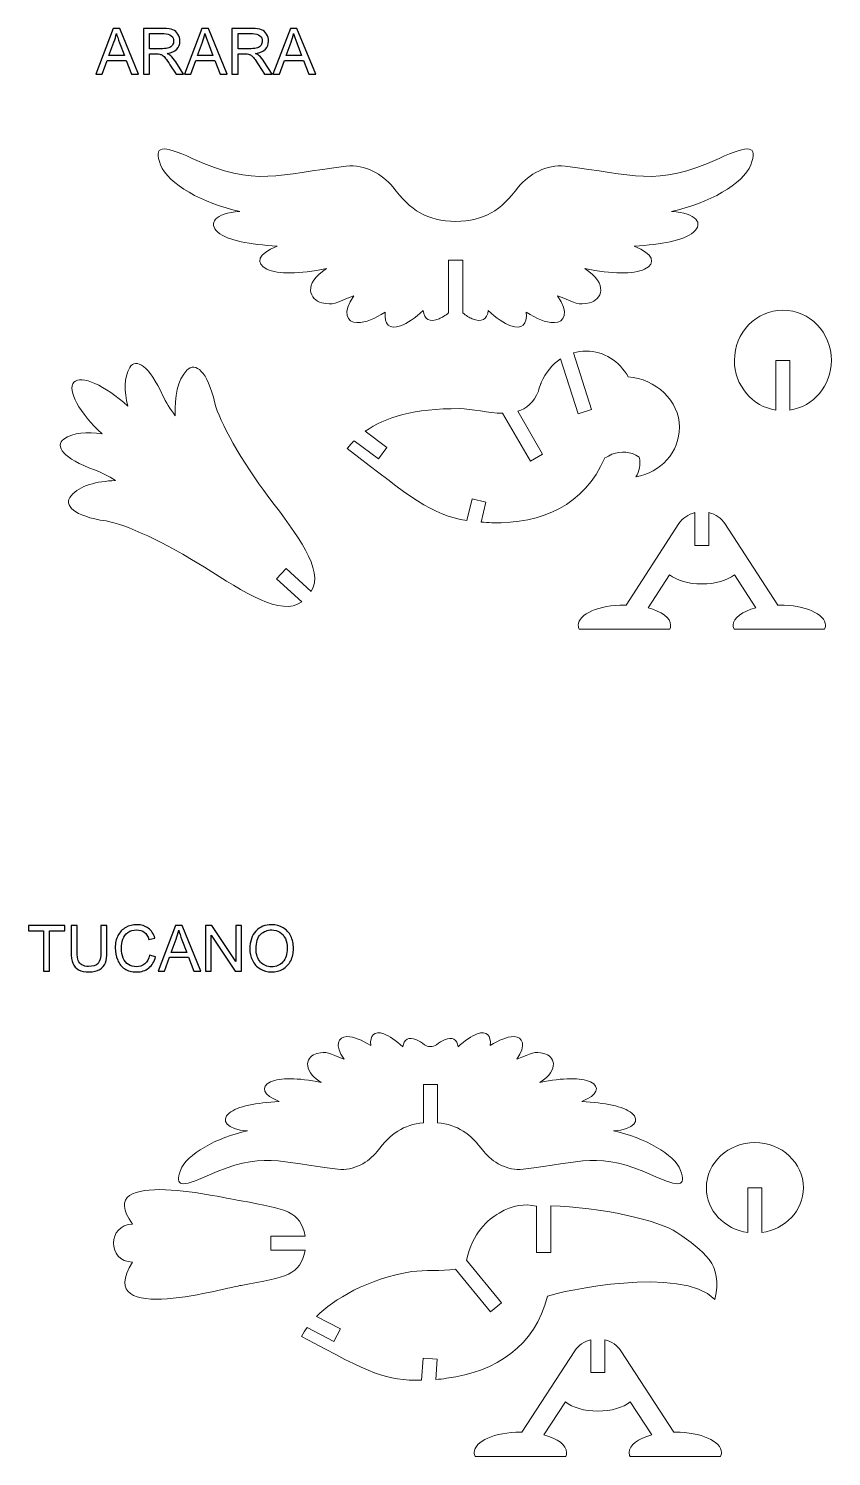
# Model space of a CAD drawing. Header units: centimetres. Extents: x -58 to 82, y -23 to 47.
# Drawn here: x 11.05 to 28.09, y -22.55 to 7.77 of the extents above; entities that cross this region are included whole.
import ezdxf

# ---------------------------------------------------------------- set-up
doc = ezdxf.new("R2010")
doc.units = ezdxf.units.CM
doc.header["$MEASUREMENT"] = 0
doc.layers.add('Camada 1', color=7, linetype='Continuous')

msp = doc.modelspace()

# ---------------------------------------------------------------- linework, layer by layer
at = {"layer": 'Camada 1', "color": 250}
for points, knots in [([(12.47505, 6.802), (12.47505, 6.802), (12.84732, 7.77102), (12.84732, 7.77102), (12.84732, 7.77102), (12.84732, 7.77102), (12.98539, 7.77102), (12.98539, 7.77102), (12.98539, 7.77102), (12.98539, 7.77102), (13.38203, 6.802), (13.38203, 6.802), (13.38203, 6.802), (13.38203, 6.802), (13.23583, 6.802), (13.23583, 6.802), (13.23583, 6.802), (13.23583, 6.802), (13.12279, 7.09553), (13.12279, 7.09553), (13.12279, 7.09553), (13.12279, 7.09553), (12.71759, 7.09553), (12.71759, 7.09553), (12.71759, 7.09553), (12.71759, 7.09553), (12.61132, 6.802), (12.61132, 6.802), (12.61132, 6.802), (12.61132, 6.802), (12.47505, 6.802), (12.47505, 6.802)], [0, 0, 0, 0, 0.125, 0.125, 0.125, 0.125, 0.25, 0.25, 0.25, 0.25, 0.375, 0.375, 0.375, 0.375, 0.5, 0.5, 0.5, 0.5, 0.625, 0.625, 0.625, 0.625, 0.75, 0.75, 0.75, 0.75, 0.875, 0.875, 0.875, 0.875, 1, 1, 1, 1]), ([(12.75459, 7.19999), (12.75459, 7.19999), (13.08331, 7.19999), (13.08331, 7.19999), (13.08331, 7.19999), (13.08331, 7.19999), (12.98201, 7.46825), (12.98201, 7.46825), (12.98201, 7.46825), (12.95133, 7.54969), (12.92831, 7.6167), (12.91342, 7.66927), (12.91342, 7.66927), (12.90101, 7.607), (12.88364, 7.54541), (12.86108, 7.48404), (12.86108, 7.48404), (12.86108, 7.48404), (12.75459, 7.19999), (12.75459, 7.19999)], [0, 0, 0, 0, 0.2, 0.2, 0.2, 0.2, 0.4, 0.4, 0.4, 0.4, 0.6, 0.6, 0.6, 0.6, 0.8, 0.8, 0.8, 0.8, 1, 1, 1, 1]), ([(13.48649, 6.802), (13.48649, 6.802), (13.48649, 7.77102), (13.48649, 7.77102), (13.48649, 7.77102), (13.48649, 7.77102), (13.91607, 7.77102), (13.91607, 7.77102), (13.91607, 7.77102), (14.00248, 7.77102), (14.06813, 7.76222), (14.11303, 7.74485), (14.11303, 7.74485), (14.15793, 7.72748), (14.1938, 7.6968), (14.22087, 7.6528), (14.22087, 7.6528), (14.24772, 7.60858), (14.26103, 7.55985), (14.26103, 7.5066), (14.26103, 7.5066), (14.26103, 7.43779), (14.23892, 7.38003), (14.19425, 7.33288), (14.19425, 7.33288), (14.1498, 7.28572), (14.08099, 7.25572), (13.98804, 7.24285), (13.98804, 7.24285), (14.02211, 7.22661), (14.04783, 7.21059), (14.06542, 7.19457), (14.06542, 7.19457), (14.10288, 7.16028), (14.1383, 7.11719), (14.17191, 7.06575), (14.17191, 7.06575), (14.17191, 7.06575), (14.34045, 6.802), (14.34045, 6.802), (14.34045, 6.802), (14.34045, 6.802), (14.17913, 6.802), (14.17913, 6.802), (14.17913, 6.802), (14.17913, 6.802), (14.05098, 7.0037), (14.05098, 7.0037), (14.05098, 7.0037), (14.01353, 7.06168), (13.98262, 7.10636), (13.95826, 7.13704), (13.95826, 7.13704), (13.93411, 7.16795), (13.91246, 7.18961), (13.89328, 7.20179), (13.89328, 7.20179), (13.8741, 7.2142), (13.8547, 7.22278), (13.83484, 7.22774), (13.83484, 7.22774), (13.82018, 7.23067), (13.79649, 7.23225), (13.76332, 7.23225), (13.76332, 7.23225), (13.76332, 7.23225), (13.61464, 7.23225), (13.61464, 7.23225), (13.61464, 7.23225), (13.61464, 7.23225), (13.61464, 6.802), (13.61464, 6.802), (13.61464, 6.802), (13.61464, 6.802), (13.48649, 6.802), (13.48649, 6.802)], [0, 0, 0, 0, 0.05263158, 0.05263158, 0.05263158, 0.05263158, 0.10526316, 0.10526316, 0.10526316, 0.10526316, 0.15789474, 0.15789474, 0.15789474, 0.15789474, 0.21052632, 0.21052632, 0.21052632, 0.21052632, 0.26315789, 0.26315789, 0.26315789, 0.26315789, 0.31578947, 0.31578947, 0.31578947, 0.31578947, 0.36842105, 0.36842105, 0.36842105, 0.36842105, 0.42105263, 0.42105263, 0.42105263, 0.42105263, 0.47368421, 0.47368421, 0.47368421, 0.47368421, 0.52631579, 0.52631579, 0.52631579, 0.52631579, 0.57894737, 0.57894737, 0.57894737, 0.57894737, 0.63157895, 0.63157895, 0.63157895, 0.63157895, 0.68421053, 0.68421053, 0.68421053, 0.68421053, 0.73684211, 0.73684211, 0.73684211, 0.73684211, 0.78947368, 0.78947368, 0.78947368, 0.78947368, 0.84210526, 0.84210526, 0.84210526, 0.84210526, 0.89473684, 0.89473684, 0.89473684, 0.89473684, 0.94736842, 0.94736842, 0.94736842, 0.94736842, 1, 1, 1, 1]), ([(13.61464, 7.34325), (13.61464, 7.34325), (13.89034, 7.34325), (13.89034, 7.34325), (13.89034, 7.34325), (13.94878, 7.34325), (13.99481, 7.34935), (14.02775, 7.36153), (14.02775, 7.36153), (14.06091, 7.37371), (14.08595, 7.39312), (14.1031, 7.41974), (14.1031, 7.41974), (14.12025, 7.44636), (14.12882, 7.47524), (14.12882, 7.5066), (14.12882, 7.5066), (14.12882, 7.5524), (14.11235, 7.59008), (14.07896, 7.61963), (14.07896, 7.61963), (14.04579, 7.64919), (13.99323, 7.66386), (13.92125, 7.66386), (13.92125, 7.66386), (13.92125, 7.66386), (13.61464, 7.66386), (13.61464, 7.66386), (13.61464, 7.66386), (13.61464, 7.66386), (13.61464, 7.34325), (13.61464, 7.34325)], [0, 0, 0, 0, 0.125, 0.125, 0.125, 0.125, 0.25, 0.25, 0.25, 0.25, 0.375, 0.375, 0.375, 0.375, 0.5, 0.5, 0.5, 0.5, 0.625, 0.625, 0.625, 0.625, 0.75, 0.75, 0.75, 0.75, 0.875, 0.875, 0.875, 0.875, 1, 1, 1, 1]), ([(14.35557, 6.802), (14.35557, 6.802), (14.72784, 7.77102), (14.72784, 7.77102), (14.72784, 7.77102), (14.72784, 7.77102), (14.86591, 7.77102), (14.86591, 7.77102), (14.86591, 7.77102), (14.86591, 7.77102), (15.26255, 6.802), (15.26255, 6.802), (15.26255, 6.802), (15.26255, 6.802), (15.11635, 6.802), (15.11635, 6.802), (15.11635, 6.802), (15.11635, 6.802), (15.00331, 7.09553), (15.00331, 7.09553), (15.00331, 7.09553), (15.00331, 7.09553), (14.59811, 7.09553), (14.59811, 7.09553), (14.59811, 7.09553), (14.59811, 7.09553), (14.49184, 6.802), (14.49184, 6.802), (14.49184, 6.802), (14.49184, 6.802), (14.35557, 6.802), (14.35557, 6.802)], [0, 0, 0, 0, 0.125, 0.125, 0.125, 0.125, 0.25, 0.25, 0.25, 0.25, 0.375, 0.375, 0.375, 0.375, 0.5, 0.5, 0.5, 0.5, 0.625, 0.625, 0.625, 0.625, 0.75, 0.75, 0.75, 0.75, 0.875, 0.875, 0.875, 0.875, 1, 1, 1, 1]), ([(14.63511, 7.19999), (14.63511, 7.19999), (14.96383, 7.19999), (14.96383, 7.19999), (14.96383, 7.19999), (14.96383, 7.19999), (14.86253, 7.46825), (14.86253, 7.46825), (14.86253, 7.46825), (14.83185, 7.54969), (14.80883, 7.6167), (14.79394, 7.66927), (14.79394, 7.66927), (14.78153, 7.607), (14.76416, 7.54541), (14.7416, 7.48404), (14.7416, 7.48404), (14.7416, 7.48404), (14.63511, 7.19999), (14.63511, 7.19999)], [0, 0, 0, 0, 0.2, 0.2, 0.2, 0.2, 0.4, 0.4, 0.4, 0.4, 0.6, 0.6, 0.6, 0.6, 0.8, 0.8, 0.8, 0.8, 1, 1, 1, 1]), ([(15.36701, 6.802), (15.36701, 6.802), (15.36701, 7.77102), (15.36701, 7.77102), (15.36701, 7.77102), (15.36701, 7.77102), (15.79659, 7.77102), (15.79659, 7.77102), (15.79659, 7.77102), (15.883, 7.77102), (15.94865, 7.76222), (15.99355, 7.74485), (15.99355, 7.74485), (16.03845, 7.72748), (16.07432, 7.6968), (16.10139, 7.6528), (16.10139, 7.6528), (16.12824, 7.60858), (16.14155, 7.55985), (16.14155, 7.5066), (16.14155, 7.5066), (16.14155, 7.43779), (16.11944, 7.38003), (16.07477, 7.33288), (16.07477, 7.33288), (16.03032, 7.28572), (15.96151, 7.25572), (15.86856, 7.24285), (15.86856, 7.24285), (15.90263, 7.22661), (15.92835, 7.21059), (15.94594, 7.19457), (15.94594, 7.19457), (15.9834, 7.16028), (16.01882, 7.11719), (16.05243, 7.06575), (16.05243, 7.06575), (16.05243, 7.06575), (16.22097, 6.802), (16.22097, 6.802), (16.22097, 6.802), (16.22097, 6.802), (16.05965, 6.802), (16.05965, 6.802), (16.05965, 6.802), (16.05965, 6.802), (15.9315, 7.0037), (15.9315, 7.0037), (15.9315, 7.0037), (15.89405, 7.06168), (15.86314, 7.10636), (15.83878, 7.13704), (15.83878, 7.13704), (15.81463, 7.16795), (15.79298, 7.18961), (15.7738, 7.20179), (15.7738, 7.20179), (15.75462, 7.2142), (15.73522, 7.22278), (15.71536, 7.22774), (15.71536, 7.22774), (15.7007, 7.23067), (15.67701, 7.23225), (15.64384, 7.23225), (15.64384, 7.23225), (15.64384, 7.23225), (15.49516, 7.23225), (15.49516, 7.23225), (15.49516, 7.23225), (15.49516, 7.23225), (15.49516, 6.802), (15.49516, 6.802), (15.49516, 6.802), (15.49516, 6.802), (15.36701, 6.802), (15.36701, 6.802)], [0, 0, 0, 0, 0.05263158, 0.05263158, 0.05263158, 0.05263158, 0.10526316, 0.10526316, 0.10526316, 0.10526316, 0.15789474, 0.15789474, 0.15789474, 0.15789474, 0.21052632, 0.21052632, 0.21052632, 0.21052632, 0.26315789, 0.26315789, 0.26315789, 0.26315789, 0.31578947, 0.31578947, 0.31578947, 0.31578947, 0.36842105, 0.36842105, 0.36842105, 0.36842105, 0.42105263, 0.42105263, 0.42105263, 0.42105263, 0.47368421, 0.47368421, 0.47368421, 0.47368421, 0.52631579, 0.52631579, 0.52631579, 0.52631579, 0.57894737, 0.57894737, 0.57894737, 0.57894737, 0.63157895, 0.63157895, 0.63157895, 0.63157895, 0.68421053, 0.68421053, 0.68421053, 0.68421053, 0.73684211, 0.73684211, 0.73684211, 0.73684211, 0.78947368, 0.78947368, 0.78947368, 0.78947368, 0.84210526, 0.84210526, 0.84210526, 0.84210526, 0.89473684, 0.89473684, 0.89473684, 0.89473684, 0.94736842, 0.94736842, 0.94736842, 0.94736842, 1, 1, 1, 1]), ([(15.49516, 7.34325), (15.49516, 7.34325), (15.77086, 7.34325), (15.77086, 7.34325), (15.77086, 7.34325), (15.8293, 7.34325), (15.87533, 7.34935), (15.90827, 7.36153), (15.90827, 7.36153), (15.94143, 7.37371), (15.96647, 7.39312), (15.98362, 7.41974), (15.98362, 7.41974), (16.00077, 7.44636), (16.00934, 7.47524), (16.00934, 7.5066), (16.00934, 7.5066), (16.00934, 7.5524), (15.99287, 7.59008), (15.95948, 7.61963), (15.95948, 7.61963), (15.92631, 7.64919), (15.87375, 7.66386), (15.80177, 7.66386), (15.80177, 7.66386), (15.80177, 7.66386), (15.49516, 7.66386), (15.49516, 7.66386), (15.49516, 7.66386), (15.49516, 7.66386), (15.49516, 7.34325), (15.49516, 7.34325)], [0, 0, 0, 0, 0.125, 0.125, 0.125, 0.125, 0.25, 0.25, 0.25, 0.25, 0.375, 0.375, 0.375, 0.375, 0.5, 0.5, 0.5, 0.5, 0.625, 0.625, 0.625, 0.625, 0.75, 0.75, 0.75, 0.75, 0.875, 0.875, 0.875, 0.875, 1, 1, 1, 1]), ([(16.23609, 6.802), (16.23609, 6.802), (16.60836, 7.77102), (16.60836, 7.77102), (16.60836, 7.77102), (16.60836, 7.77102), (16.74643, 7.77102), (16.74643, 7.77102), (16.74643, 7.77102), (16.74643, 7.77102), (17.14307, 6.802), (17.14307, 6.802), (17.14307, 6.802), (17.14307, 6.802), (16.99687, 6.802), (16.99687, 6.802), (16.99687, 6.802), (16.99687, 6.802), (16.88383, 7.09553), (16.88383, 7.09553), (16.88383, 7.09553), (16.88383, 7.09553), (16.47863, 7.09553), (16.47863, 7.09553), (16.47863, 7.09553), (16.47863, 7.09553), (16.37236, 6.802), (16.37236, 6.802), (16.37236, 6.802), (16.37236, 6.802), (16.23609, 6.802), (16.23609, 6.802)], [0, 0, 0, 0, 0.125, 0.125, 0.125, 0.125, 0.25, 0.25, 0.25, 0.25, 0.375, 0.375, 0.375, 0.375, 0.5, 0.5, 0.5, 0.5, 0.625, 0.625, 0.625, 0.625, 0.75, 0.75, 0.75, 0.75, 0.875, 0.875, 0.875, 0.875, 1, 1, 1, 1]), ([(16.51563, 7.19999), (16.51563, 7.19999), (16.84435, 7.19999), (16.84435, 7.19999), (16.84435, 7.19999), (16.84435, 7.19999), (16.74305, 7.46825), (16.74305, 7.46825), (16.74305, 7.46825), (16.71237, 7.54969), (16.68935, 7.6167), (16.67446, 7.66927), (16.67446, 7.66927), (16.66205, 7.607), (16.64468, 7.54541), (16.62212, 7.48404), (16.62212, 7.48404), (16.62212, 7.48404), (16.51563, 7.19999), (16.51563, 7.19999)], [0, 0, 0, 0, 0.2, 0.2, 0.2, 0.2, 0.4, 0.4, 0.4, 0.4, 0.6, 0.6, 0.6, 0.6, 0.8, 0.8, 0.8, 0.8, 1, 1, 1, 1]), ([(11.36842, -12.2436), (11.36842, -12.2436), (11.36842, -11.38896), (11.36842, -11.38896), (11.36842, -11.38896), (11.36842, -11.38896), (11.04917, -11.38896), (11.04917, -11.38896), (11.04917, -11.38896), (11.04917, -11.38896), (11.04917, -11.27458), (11.04917, -11.27458), (11.04917, -11.27458), (11.04917, -11.27458), (11.81717, -11.27458), (11.81717, -11.27458), (11.81717, -11.27458), (11.81717, -11.27458), (11.81717, -11.38896), (11.81717, -11.38896), (11.81717, -11.38896), (11.81717, -11.38896), (11.49657, -11.38896), (11.49657, -11.38896), (11.49657, -11.38896), (11.49657, -11.38896), (11.49657, -12.2436), (11.49657, -12.2436), (11.49657, -12.2436), (11.49657, -12.2436), (11.36842, -12.2436), (11.36842, -12.2436)], [0, 0, 0, 0, 0.125, 0.125, 0.125, 0.125, 0.25, 0.25, 0.25, 0.25, 0.375, 0.375, 0.375, 0.375, 0.5, 0.5, 0.5, 0.5, 0.625, 0.625, 0.625, 0.625, 0.75, 0.75, 0.75, 0.75, 0.875, 0.875, 0.875, 0.875, 1, 1, 1, 1]), ([(12.5845, -11.27458), (12.5845, -11.27458), (12.71287, -11.27458), (12.71287, -11.27458), (12.71287, -11.27458), (12.71287, -11.27458), (12.71287, -11.83456), (12.71287, -11.83456), (12.71287, -11.83456), (12.71287, -11.9318), (12.70182, -12.00918), (12.67971, -12.06649), (12.67971, -12.06649), (12.6576, -12.1238), (12.61789, -12.17027), (12.56036, -12.20615), (12.56036, -12.20615), (12.50283, -12.24225), (12.42747, -12.26007), (12.33406, -12.26007), (12.33406, -12.26007), (12.24337, -12.26007), (12.16891, -12.2445), (12.11138, -12.21314), (12.11138, -12.21314), (12.05362, -12.18201), (12.01233, -12.13666), (11.98774, -12.07732), (11.98774, -12.07732), (11.96292, -12.01798), (11.95074, -11.93721), (11.95074, -11.83456), (11.95074, -11.83456), (11.95074, -11.83456), (11.95074, -11.27458), (11.95074, -11.27458), (11.95074, -11.27458), (11.95074, -11.27458), (12.07889, -11.27458), (12.07889, -11.27458), (12.07889, -11.27458), (12.07889, -11.27458), (12.07889, -11.83388), (12.07889, -11.83388), (12.07889, -11.83388), (12.07889, -11.91804), (12.08679, -11.98008), (12.10236, -12.01979), (12.10236, -12.01979), (12.11792, -12.05972), (12.145, -12.09041), (12.1829, -12.11207), (12.1829, -12.11207), (12.22103, -12.13372), (12.26773, -12.14455), (12.32278, -12.14455), (12.32278, -12.14455), (12.41709, -12.14455), (12.48432, -12.12312), (12.52448, -12.08025), (12.52448, -12.08025), (12.56442, -12.03761), (12.5845, -11.95549), (12.5845, -11.83388), (12.5845, -11.83388), (12.5845, -11.83388), (12.5845, -11.27458), (12.5845, -11.27458)], [0, 0, 0, 0, 0.05882353, 0.05882353, 0.05882353, 0.05882353, 0.11764706, 0.11764706, 0.11764706, 0.11764706, 0.17647059, 0.17647059, 0.17647059, 0.17647059, 0.23529412, 0.23529412, 0.23529412, 0.23529412, 0.29411765, 0.29411765, 0.29411765, 0.29411765, 0.35294118, 0.35294118, 0.35294118, 0.35294118, 0.41176471, 0.41176471, 0.41176471, 0.41176471, 0.47058824, 0.47058824, 0.47058824, 0.47058824, 0.52941176, 0.52941176, 0.52941176, 0.52941176, 0.58823529, 0.58823529, 0.58823529, 0.58823529, 0.64705882, 0.64705882, 0.64705882, 0.64705882, 0.70588235, 0.70588235, 0.70588235, 0.70588235, 0.76470588, 0.76470588, 0.76470588, 0.76470588, 0.82352941, 0.82352941, 0.82352941, 0.82352941, 0.88235294, 0.88235294, 0.88235294, 0.88235294, 0.94117647, 0.94117647, 0.94117647, 0.94117647, 1, 1, 1, 1]), ([(13.6176, -11.90382), (13.6176, -11.90382), (13.74598, -11.93631), (13.74598, -11.93631), (13.74598, -11.93631), (13.71913, -12.04145), (13.67062, -12.12177), (13.6009, -12.17727), (13.6009, -12.17727), (13.53096, -12.23254), (13.44568, -12.26007), (13.3446, -12.26007), (13.3446, -12.26007), (13.24014, -12.26007), (13.15531, -12.23886), (13.08988, -12.19645), (13.08988, -12.19645), (13.02445, -12.1538), (12.97459, -12.09221), (12.94052, -12.01167), (12.94052, -12.01167), (12.90646, -11.9309), (12.88931, -11.84426), (12.88931, -11.75176), (12.88931, -11.75176), (12.88931, -11.65091), (12.90849, -11.56291), (12.94707, -11.48778), (12.94707, -11.48778), (12.98565, -11.41265), (13.04047, -11.35557), (13.11177, -11.31654), (13.11177, -11.31654), (13.18284, -11.27751), (13.26113, -11.25811), (13.34663, -11.25811), (13.34663, -11.25811), (13.44365, -11.25811), (13.5251, -11.2827), (13.5912, -11.33211), (13.5912, -11.33211), (13.65731, -11.38152), (13.70333, -11.45078), (13.72928, -11.54035), (13.72928, -11.54035), (13.72928, -11.54035), (13.60316, -11.57013), (13.60316, -11.57013), (13.60316, -11.57013), (13.5806, -11.49952), (13.54811, -11.4483), (13.50524, -11.41604), (13.50524, -11.41604), (13.4626, -11.38377), (13.4089, -11.36776), (13.34393, -11.36776), (13.34393, -11.36776), (13.26947, -11.36776), (13.20743, -11.38558), (13.15734, -11.42123), (13.15734, -11.42123), (13.10726, -11.4571), (13.07206, -11.50493), (13.05198, -11.56517), (13.05198, -11.56517), (13.03167, -11.62518), (13.02152, -11.68723), (13.02152, -11.75108), (13.02152, -11.75108), (13.02152, -11.83365), (13.03348, -11.9054), (13.05739, -11.96699), (13.05739, -11.96699), (13.08153, -12.02836), (13.11876, -12.07439), (13.16953, -12.10485), (13.16953, -12.10485), (13.22029, -12.1353), (13.27511, -12.15042), (13.33423, -12.15042), (13.33423, -12.15042), (13.40597, -12.15042), (13.46666, -12.12966), (13.51652, -12.08838), (13.51652, -12.08838), (13.56638, -12.04686), (13.6, -11.98527), (13.6176, -11.90382)], [0, 0, 0, 0, 0.04545455, 0.04545455, 0.04545455, 0.04545455, 0.09090909, 0.09090909, 0.09090909, 0.09090909, 0.13636364, 0.13636364, 0.13636364, 0.13636364, 0.18181818, 0.18181818, 0.18181818, 0.18181818, 0.22727273, 0.22727273, 0.22727273, 0.22727273, 0.27272727, 0.27272727, 0.27272727, 0.27272727, 0.31818182, 0.31818182, 0.31818182, 0.31818182, 0.36363636, 0.36363636, 0.36363636, 0.36363636, 0.40909091, 0.40909091, 0.40909091, 0.40909091, 0.45454545, 0.45454545, 0.45454545, 0.45454545, 0.5, 0.5, 0.5, 0.5, 0.54545455, 0.54545455, 0.54545455, 0.54545455, 0.59090909, 0.59090909, 0.59090909, 0.59090909, 0.63636364, 0.63636364, 0.63636364, 0.63636364, 0.68181818, 0.68181818, 0.68181818, 0.68181818, 0.72727273, 0.72727273, 0.72727273, 0.72727273, 0.77272727, 0.77272727, 0.77272727, 0.77272727, 0.81818182, 0.81818182, 0.81818182, 0.81818182, 0.86363636, 0.86363636, 0.86363636, 0.86363636, 0.90909091, 0.90909091, 0.90909091, 0.90909091, 0.95454545, 0.95454545, 0.95454545, 0.95454545, 1, 1, 1, 1]), ([(13.79742, -12.2436), (13.79742, -12.2436), (14.16969, -11.27458), (14.16969, -11.27458), (14.16969, -11.27458), (14.16969, -11.27458), (14.30776, -11.27458), (14.30776, -11.27458), (14.30776, -11.27458), (14.30776, -11.27458), (14.7044, -12.2436), (14.7044, -12.2436), (14.7044, -12.2436), (14.7044, -12.2436), (14.5582, -12.2436), (14.5582, -12.2436), (14.5582, -12.2436), (14.5582, -12.2436), (14.44516, -11.95007), (14.44516, -11.95007), (14.44516, -11.95007), (14.44516, -11.95007), (14.03996, -11.95007), (14.03996, -11.95007), (14.03996, -11.95007), (14.03996, -11.95007), (13.93369, -12.2436), (13.93369, -12.2436), (13.93369, -12.2436), (13.93369, -12.2436), (13.79742, -12.2436), (13.79742, -12.2436)], [0, 0, 0, 0, 0.125, 0.125, 0.125, 0.125, 0.25, 0.25, 0.25, 0.25, 0.375, 0.375, 0.375, 0.375, 0.5, 0.5, 0.5, 0.5, 0.625, 0.625, 0.625, 0.625, 0.75, 0.75, 0.75, 0.75, 0.875, 0.875, 0.875, 0.875, 1, 1, 1, 1]), ([(14.07696, -11.84561), (14.07696, -11.84561), (14.40568, -11.84561), (14.40568, -11.84561), (14.40568, -11.84561), (14.40568, -11.84561), (14.30438, -11.57735), (14.30438, -11.57735), (14.30438, -11.57735), (14.2737, -11.49591), (14.25068, -11.4289), (14.23579, -11.37633), (14.23579, -11.37633), (14.22338, -11.4386), (14.20601, -11.50019), (14.18345, -11.56156), (14.18345, -11.56156), (14.18345, -11.56156), (14.07696, -11.84561), (14.07696, -11.84561)], [0, 0, 0, 0, 0.2, 0.2, 0.2, 0.2, 0.4, 0.4, 0.4, 0.4, 0.6, 0.6, 0.6, 0.6, 0.8, 0.8, 0.8, 0.8, 1, 1, 1, 1]), ([(14.80548, -12.2436), (14.80548, -12.2436), (14.80548, -11.27458), (14.80548, -11.27458), (14.80548, -11.27458), (14.80548, -11.27458), (14.93701, -11.27458), (14.93701, -11.27458), (14.93701, -11.27458), (14.93701, -11.27458), (15.446, -12.03536), (15.446, -12.03536), (15.446, -12.03536), (15.446, -12.03536), (15.446, -11.27458), (15.446, -11.27458), (15.446, -11.27458), (15.446, -11.27458), (15.56896, -11.27458), (15.56896, -11.27458), (15.56896, -11.27458), (15.56896, -11.27458), (15.56896, -12.2436), (15.56896, -12.2436), (15.56896, -12.2436), (15.56896, -12.2436), (15.43743, -12.2436), (15.43743, -12.2436), (15.43743, -12.2436), (15.43743, -12.2436), (14.92844, -11.48214), (14.92844, -11.48214), (14.92844, -11.48214), (14.92844, -11.48214), (14.92844, -12.2436), (14.92844, -12.2436), (14.92844, -12.2436), (14.92844, -12.2436), (14.80548, -12.2436), (14.80548, -12.2436)], [0, 0, 0, 0, 0.1, 0.1, 0.1, 0.1, 0.2, 0.2, 0.2, 0.2, 0.3, 0.3, 0.3, 0.3, 0.4, 0.4, 0.4, 0.4, 0.5, 0.5, 0.5, 0.5, 0.6, 0.6, 0.6, 0.6, 0.7, 0.7, 0.7, 0.7, 0.8, 0.8, 0.8, 0.8, 0.9, 0.9, 0.9, 0.9, 1, 1, 1, 1]), ([(15.7454, -11.77161), (15.7454, -11.61075), (15.78849, -11.48485), (15.8749, -11.39393), (15.8749, -11.39393), (15.96131, -11.303), (16.07277, -11.25743), (16.20949, -11.25743), (16.20949, -11.25743), (16.29884, -11.25743), (16.37961, -11.27886), (16.45135, -11.3215), (16.45135, -11.3215), (16.5231, -11.36437), (16.57792, -11.42393), (16.6156, -11.50042), (16.6156, -11.50042), (16.65328, -11.57668), (16.67201, -11.66354), (16.67201, -11.76033), (16.67201, -11.76033), (16.67201, -11.8587), (16.65238, -11.94669), (16.61267, -12.02407), (16.61267, -12.02407), (16.57296, -12.10169), (16.51678, -12.16035), (16.44413, -12.20028), (16.44413, -12.20028), (16.37126, -12.24022), (16.29297, -12.26007), (16.20882, -12.26007), (16.20882, -12.26007), (16.11744, -12.26007), (16.03599, -12.23819), (15.96425, -12.19396), (15.96425, -12.19396), (15.89228, -12.14997), (15.8379, -12.08973), (15.8009, -12.01347), (15.8009, -12.01347), (15.7639, -11.93744), (15.7454, -11.85667), (15.7454, -11.77161)], [0, 0, 0, 0, 0.09090909, 0.09090909, 0.09090909, 0.09090909, 0.18181818, 0.18181818, 0.18181818, 0.18181818, 0.27272727, 0.27272727, 0.27272727, 0.27272727, 0.36363636, 0.36363636, 0.36363636, 0.36363636, 0.45454545, 0.45454545, 0.45454545, 0.45454545, 0.54545455, 0.54545455, 0.54545455, 0.54545455, 0.63636364, 0.63636364, 0.63636364, 0.63636364, 0.72727273, 0.72727273, 0.72727273, 0.72727273, 0.81818182, 0.81818182, 0.81818182, 0.81818182, 0.90909091, 0.90909091, 0.90909091, 0.90909091, 1, 1, 1, 1]), ([(15.87761, -11.77364), (15.87761, -11.89051), (15.90897, -11.98234), (15.97169, -12.04957), (15.97169, -12.04957), (16.03464, -12.1168), (16.11338, -12.15042), (16.20814, -12.15042), (16.20814, -12.15042), (16.3047, -12.15042), (16.38412, -12.11658), (16.44639, -12.04867), (16.44639, -12.04867), (16.50866, -11.98076), (16.54002, -11.88442), (16.54002, -11.75965), (16.54002, -11.75965), (16.54002, -11.68091), (16.52648, -11.6121), (16.49986, -11.55321), (16.49986, -11.55321), (16.47324, -11.49433), (16.43421, -11.44875), (16.38299, -11.41626), (16.38299, -11.41626), (16.33155, -11.384), (16.27402, -11.36776), (16.21017, -11.36776), (16.21017, -11.36776), (16.11925, -11.36776), (16.04118, -11.39889), (15.97575, -11.46139), (15.97575, -11.46139), (15.91032, -11.52366), (15.87761, -11.62789), (15.87761, -11.77364)], [0, 0, 0, 0, 0.11111111, 0.11111111, 0.11111111, 0.11111111, 0.22222222, 0.22222222, 0.22222222, 0.22222222, 0.33333333, 0.33333333, 0.33333333, 0.33333333, 0.44444444, 0.44444444, 0.44444444, 0.44444444, 0.55555556, 0.55555556, 0.55555556, 0.55555556, 0.66666667, 0.66666667, 0.66666667, 0.66666667, 0.77777778, 0.77777778, 0.77777778, 0.77777778, 0.88888889, 0.88888889, 0.88888889, 0.88888889, 1, 1, 1, 1])]:
    msp.add_open_spline(points, degree=3, knots=knots, dxfattribs=at)
at = {"layer": 'Camada 1', "color": 250, "lineweight": 20}
for points, knots in [([(17.79055, 4.84846), (18.19451, 4.89526), (18.55773, 4.67531), (18.78029, 4.40898), (18.78029, 4.40898), (19.1615, 3.89821), (19.50556, 3.69281), (20.11487, 3.67363), (20.11487, 3.67363), (20.72419, 3.69281), (21.06829, 3.89821), (21.4495, 4.40898), (21.4495, 4.40898), (21.67206, 4.67531), (22.03528, 4.89526), (22.43924, 4.84846), (22.43924, 4.84846), (23.89367, 4.67995), (24.33662, 4.38938), (25.70694, 5.01438), (25.70694, 5.01438), (26.3625, 5.31338), (26.52948, 5.28484), (26.3782, 4.87913), (26.3782, 4.87913), (26.22692, 4.47342), (25.47521, 4.05389), (24.69748, 3.88812), (24.69748, 3.88812), (25.23547, 3.85717), (25.37736, 3.62742), (25.16091, 3.44612), (25.16091, 3.44612), (24.94446, 3.26482), (24.48558, 3.19164), (23.90588, 3.15025), (23.90588, 3.15025), (24.31274, 2.99408), (24.37483, 2.78082), (24.12592, 2.66358), (24.12592, 2.66358), (23.87702, 2.54634), (23.44696, 2.55742), (22.85503, 2.67588), (22.85503, 2.67588), (23.37205, 2.34328), (23.20697, 2.01196), (22.95869, 1.94754), (22.95869, 1.94754), (22.71041, 1.88312), (22.66469, 1.95253), (22.27757, 2.09348), (22.27757, 2.09348), (22.53545, 1.74358), (22.41686, 1.52563), (22.21217, 1.52697), (22.21217, 1.52697), (22.00747, 1.52831), (21.8483, 1.61059), (21.6126, 1.74643), (21.6126, 1.74643), (21.63443, 1.4924), (21.52258, 1.37203), (21.28588, 1.45699), (21.28588, 1.45699), (21.14441, 1.5078), (20.97778, 1.62503), (20.80725, 1.78494), (20.80725, 1.78494), (20.78354, 1.59628), (20.6669, 1.52202), (20.46632, 1.60896), (20.46632, 1.60896), (20.40316, 1.63635), (20.3356, 1.67805), (20.26563, 1.73157), (20.26563, 1.73157), (20.26563, 1.73157), (20.26563, 2.85544), (20.26563, 2.85544), (20.26563, 2.85544), (20.26563, 2.85544), (19.96563, 2.85544), (19.96563, 2.85544), (19.96563, 2.85544), (19.96563, 2.85544), (19.96563, 1.73276), (19.96563, 1.73276), (19.96563, 1.73276), (19.89511, 1.67867), (19.8271, 1.63655), (19.76347, 1.60896), (19.76347, 1.60896), (19.56289, 1.52202), (19.44625, 1.59628), (19.42254, 1.78494), (19.42254, 1.78494), (19.25201, 1.62503), (19.08538, 1.5078), (18.94391, 1.45699), (18.94391, 1.45699), (18.70721, 1.37203), (18.59536, 1.4924), (18.61719, 1.74643), (18.61719, 1.74643), (18.38149, 1.61059), (18.22232, 1.52831), (18.01762, 1.52697), (18.01762, 1.52697), (17.81293, 1.52563), (17.69434, 1.74358), (17.95222, 2.09348), (17.95222, 2.09348), (17.5651, 1.95253), (17.51938, 1.88312), (17.2711, 1.94754), (17.2711, 1.94754), (17.02282, 2.01196), (16.85774, 2.34328), (17.37476, 2.67588), (17.37476, 2.67588), (16.78283, 2.55742), (16.35277, 2.54634), (16.10387, 2.66358), (16.10387, 2.66358), (15.85496, 2.78082), (15.91705, 2.99408), (16.32391, 3.15025), (16.32391, 3.15025), (15.74421, 3.19164), (15.28533, 3.26482), (15.06889, 3.44612), (15.06889, 3.44612), (14.85244, 3.62742), (14.99432, 3.85717), (15.53231, 3.88812), (15.53231, 3.88812), (14.75458, 4.05389), (14.00287, 4.47342), (13.85159, 4.87913), (13.85159, 4.87913), (13.70031, 5.28484), (13.86729, 5.31338), (14.52285, 5.01438), (14.52285, 5.01438), (15.89317, 4.38938), (16.33612, 4.67995), (17.79055, 4.84846)], [0, 0, 0, 0, 0.02702703, 0.02702703, 0.02702703, 0.02702703, 0.05405405, 0.05405405, 0.05405405, 0.05405405, 0.08108108, 0.08108108, 0.08108108, 0.08108108, 0.10810811, 0.10810811, 0.10810811, 0.10810811, 0.13513514, 0.13513514, 0.13513514, 0.13513514, 0.16216216, 0.16216216, 0.16216216, 0.16216216, 0.18918919, 0.18918919, 0.18918919, 0.18918919, 0.21621622, 0.21621622, 0.21621622, 0.21621622, 0.24324324, 0.24324324, 0.24324324, 0.24324324, 0.27027027, 0.27027027, 0.27027027, 0.27027027, 0.2972973, 0.2972973, 0.2972973, 0.2972973, 0.32432432, 0.32432432, 0.32432432, 0.32432432, 0.35135135, 0.35135135, 0.35135135, 0.35135135, 0.37837838, 0.37837838, 0.37837838, 0.37837838, 0.40540541, 0.40540541, 0.40540541, 0.40540541, 0.43243243, 0.43243243, 0.43243243, 0.43243243, 0.45945946, 0.45945946, 0.45945946, 0.45945946, 0.48648649, 0.48648649, 0.48648649, 0.48648649, 0.51351351, 0.51351351, 0.51351351, 0.51351351, 0.54054054, 0.54054054, 0.54054054, 0.54054054, 0.56756757, 0.56756757, 0.56756757, 0.56756757, 0.59459459, 0.59459459, 0.59459459, 0.59459459, 0.62162162, 0.62162162, 0.62162162, 0.62162162, 0.64864865, 0.64864865, 0.64864865, 0.64864865, 0.67567568, 0.67567568, 0.67567568, 0.67567568, 0.7027027, 0.7027027, 0.7027027, 0.7027027, 0.72972973, 0.72972973, 0.72972973, 0.72972973, 0.75675676, 0.75675676, 0.75675676, 0.75675676, 0.78378378, 0.78378378, 0.78378378, 0.78378378, 0.81081081, 0.81081081, 0.81081081, 0.81081081, 0.83783784, 0.83783784, 0.83783784, 0.83783784, 0.86486486, 0.86486486, 0.86486486, 0.86486486, 0.89189189, 0.89189189, 0.89189189, 0.89189189, 0.91891892, 0.91891892, 0.91891892, 0.91891892, 0.94594595, 0.94594595, 0.94594595, 0.94594595, 0.97297297, 0.97297297, 0.97297297, 0.97297297, 1, 1, 1, 1]), ([(27.06083, 1.79275), (27.62936, 1.79275), (28.09043, 1.31492), (28.09043, 0.7257), (28.09043, 0.7257), (28.09043, 0.18932), (27.70827, -0.25469), (27.21083, -0.33), (27.21083, -0.33), (27.21083, -0.33), (27.21083, 0.72571), (27.21083, 0.72571), (27.21083, 0.72571), (27.21083, 0.72571), (26.91083, 0.72571), (26.91083, 0.72571), (26.91083, 0.72571), (26.91083, 0.72571), (26.91083, -0.33), (26.91083, -0.33), (26.91083, -0.33), (26.41339, -0.25469), (26.03123, 0.18932), (26.03123, 0.7257), (26.03123, 0.7257), (26.03123, 1.31492), (26.4923, 1.79275), (27.06083, 1.79275)], [0, 0, 0, 0, 0.14285714, 0.14285714, 0.14285714, 0.14285714, 0.28571429, 0.28571429, 0.28571429, 0.28571429, 0.42857143, 0.42857143, 0.42857143, 0.42857143, 0.57142857, 0.57142857, 0.57142857, 0.57142857, 0.71428571, 0.71428571, 0.71428571, 0.71428571, 0.85714286, 0.85714286, 0.85714286, 0.85714286, 1, 1, 1, 1]), ([(22.88534, 0.92278), (23.26064, 0.92278), (23.59025, 0.70466), (23.77771, 0.37602), (23.77771, 0.37602), (24.35383, 0.33028), (24.8655, -0.1291), (24.8655, -0.6913), (24.8655, -0.6913), (24.8655, -1.22272), (24.46554, -1.66397), (23.94072, -1.7495), (23.94072, -1.7495), (24.01711, -1.62827), (24.04616, -1.48596), (24.0127, -1.33194), (24.0127, -1.33194), (23.81836, -1.19335), (23.63363, -1.20747), (23.43079, -1.26287), (23.43079, -1.26287), (23.38256, -1.29533), (23.33177, -1.3236), (23.27892, -1.34727), (23.27892, -1.34727), (22.84472, -2.34758), (21.94564, -2.75204), (20.8846, -2.7212), (20.8846, -2.7212), (20.80372, -2.71885), (20.72724, -2.71516), (20.65407, -2.71002), (20.65407, -2.71002), (20.65407, -2.71002), (20.75394, -2.28564), (20.75394, -2.28564), (20.75394, -2.28564), (20.75394, -2.28564), (20.46185, -2.21744), (20.46185, -2.21744), (20.46185, -2.21744), (20.46185, -2.21744), (20.35367, -2.67712), (20.35367, -2.67712), (20.35367, -2.67712), (19.59695, -2.55902), (19.16147, -2.18319), (17.81431, -1.14872), (17.81431, -1.14872), (17.85851, -1.0904), (17.90727, -1.03392), (17.96094, -0.97963), (17.96094, -0.97963), (17.96094, -0.97963), (18.47442, -1.36481), (18.47442, -1.36481), (18.47442, -1.36481), (18.47442, -1.36481), (18.654, -1.12452), (18.654, -1.12452), (18.654, -1.12452), (18.654, -1.12452), (18.19552, -0.78059), (18.19552, -0.78059), (18.19552, -0.78059), (18.61177, -0.48437), (19.24051, -0.2927), (20.19071, -0.2998), (20.19071, -0.2998), (20.46816, -0.30187), (20.8048, -0.39428), (21.11184, -0.39785), (21.11184, -0.39785), (21.11184, -0.39785), (21.70134, -1.41391), (21.70134, -1.41391), (21.70134, -1.41391), (21.70134, -1.41391), (21.96055, -1.26287), (21.96055, -1.26287), (21.96055, -1.26287), (21.96055, -1.26287), (21.43477, -0.35664), (21.43477, -0.35664), (21.43477, -0.35664), (21.61568, -0.2995), (21.76922, -0.17446), (21.8696, 0.07072), (21.8696, 0.07072), (21.88401, 0.12666), (21.90202, 0.18087), (21.92337, 0.23306), (21.92337, 0.23306), (21.92337, 0.23306), (21.92345, 0.23334), (21.92345, 0.23334), (21.92345, 0.23334), (21.92547, 0.24098), (21.92845, 0.24743), (21.93186, 0.2533), (21.93186, 0.2533), (22.02147, 0.46178), (22.16456, 0.6363), (22.3413, 0.75484), (22.3413, 0.75484), (22.3413, 0.75484), (22.71535, -0.40905), (22.71535, -0.40905), (22.71535, -0.40905), (22.71535, -0.40905), (23.00079, -0.31673), (23.00079, -0.31673), (23.00079, -0.31673), (23.00079, -0.31673), (22.61495, 0.88384), (22.61495, 0.88384), (22.61495, 0.88384), (22.70127, 0.90924), (22.79187, 0.92278), (22.88534, 0.92278)], [0, 0, 0, 0, 0.03333333, 0.03333333, 0.03333333, 0.03333333, 0.06666667, 0.06666667, 0.06666667, 0.06666667, 0.1, 0.1, 0.1, 0.1, 0.13333333, 0.13333333, 0.13333333, 0.13333333, 0.16666667, 0.16666667, 0.16666667, 0.16666667, 0.2, 0.2, 0.2, 0.2, 0.23333333, 0.23333333, 0.23333333, 0.23333333, 0.26666667, 0.26666667, 0.26666667, 0.26666667, 0.3, 0.3, 0.3, 0.3, 0.33333333, 0.33333333, 0.33333333, 0.33333333, 0.36666667, 0.36666667, 0.36666667, 0.36666667, 0.4, 0.4, 0.4, 0.4, 0.43333333, 0.43333333, 0.43333333, 0.43333333, 0.46666667, 0.46666667, 0.46666667, 0.46666667, 0.5, 0.5, 0.5, 0.5, 0.53333333, 0.53333333, 0.53333333, 0.53333333, 0.56666667, 0.56666667, 0.56666667, 0.56666667, 0.6, 0.6, 0.6, 0.6, 0.63333333, 0.63333333, 0.63333333, 0.63333333, 0.66666667, 0.66666667, 0.66666667, 0.66666667, 0.7, 0.7, 0.7, 0.7, 0.73333333, 0.73333333, 0.73333333, 0.73333333, 0.76666667, 0.76666667, 0.76666667, 0.76666667, 0.8, 0.8, 0.8, 0.8, 0.83333333, 0.83333333, 0.83333333, 0.83333333, 0.86666667, 0.86666667, 0.86666667, 0.86666667, 0.9, 0.9, 0.9, 0.9, 0.93333333, 0.93333333, 0.93333333, 0.93333333, 0.96666667, 0.96666667, 0.96666667, 0.96666667, 1, 1, 1, 1]), ([(12.60819, -0.83694), (12.12938, -0.39134), (11.86293, 0.09819), (12.01242, 0.26028), (12.01242, 0.26028), (12.16195, 0.42239), (12.67144, 0.19627), (13.15423, -0.24507), (13.15423, -0.24507), (13.07877, 0.07079), (13.07457, 0.35903), (13.19694, 0.5705), (13.19694, 0.5705), (13.32462, 0.79115), (13.61178, 0.61378), (13.9002, -0.02597), (13.9002, -0.02597), (13.96103, -0.1609), (14.05702, -0.30258), (14.16298, -0.44903), (14.16298, -0.44903), (14.14645, -0.04528), (14.2065, 0.31132), (14.41165, 0.51708), (14.41165, 0.51708), (14.59166, 0.69759), (14.84595, 0.50289), (15.00316, -0.18127), (15.00316, -0.18127), (15.09077, -0.56259), (15.56989, -1.41315), (16.15054, -2.18457), (16.15054, -2.18457), (16.74816, -2.97855), (17.33084, -3.71786), (17.05031, -4.18223), (17.05031, -4.18223), (17.05031, -4.18223), (16.5179, -3.69118), (16.5179, -3.69118), (16.5179, -3.69118), (16.5179, -3.69118), (16.31451, -3.91171), (16.31451, -3.91171), (16.31451, -3.91171), (16.31451, -3.91171), (16.84693, -4.40277), (16.84693, -4.40277), (16.84693, -4.40277), (16.40671, -4.71992), (15.62281, -4.19872), (14.78317, -3.66709), (14.78317, -3.66709), (13.96742, -3.15056), (13.08098, -2.74162), (12.69384, -2.68506), (12.69384, -2.68506), (11.99922, -2.58356), (11.78464, -2.3458), (11.95004, -2.15182), (11.95004, -2.15182), (12.13858, -1.93074), (12.48917, -1.84211), (12.89294, -1.82602), (12.89294, -1.82602), (12.73842, -1.73222), (12.58946, -1.64798), (12.45006, -1.59823), (12.45006, -1.59823), (11.78913, -1.36236), (11.58917, -1.09044), (11.7988, -0.94537), (11.7988, -0.94537), (11.99968, -0.80636), (12.2873, -0.78724), (12.60819, -0.83694)], [0, 0, 0, 0, 0.05263158, 0.05263158, 0.05263158, 0.05263158, 0.10526316, 0.10526316, 0.10526316, 0.10526316, 0.15789474, 0.15789474, 0.15789474, 0.15789474, 0.21052632, 0.21052632, 0.21052632, 0.21052632, 0.26315789, 0.26315789, 0.26315789, 0.26315789, 0.31578947, 0.31578947, 0.31578947, 0.31578947, 0.36842105, 0.36842105, 0.36842105, 0.36842105, 0.42105263, 0.42105263, 0.42105263, 0.42105263, 0.47368421, 0.47368421, 0.47368421, 0.47368421, 0.52631579, 0.52631579, 0.52631579, 0.52631579, 0.57894737, 0.57894737, 0.57894737, 0.57894737, 0.63157895, 0.63157895, 0.63157895, 0.63157895, 0.68421053, 0.68421053, 0.68421053, 0.68421053, 0.73684211, 0.73684211, 0.73684211, 0.73684211, 0.78947368, 0.78947368, 0.78947368, 0.78947368, 0.84210526, 0.84210526, 0.84210526, 0.84210526, 0.89473684, 0.89473684, 0.89473684, 0.89473684, 0.94736842, 0.94736842, 0.94736842, 0.94736842, 1, 1, 1, 1]), ([(23.69785, -4.46964), (23.70881, -4.46964), (23.7197, -4.46973), (23.73057, -4.46989), (23.73057, -4.46989), (23.73057, -4.46989), (24.85154, -2.74024), (24.85154, -2.74024), (24.85154, -2.74024), (24.85154, -2.74024), (24.85235, -2.74073), (24.85235, -2.74073), (24.85235, -2.74073), (24.92772, -2.62806), (25.04848, -2.54344), (25.19141, -2.50809), (25.19141, -2.50809), (25.19141, -2.50809), (25.19141, -3.20295), (25.19141, -3.20295), (25.19141, -3.20295), (25.19141, -3.20295), (25.49141, -3.20295), (25.49141, -3.20295), (25.49141, -3.20295), (25.49141, -3.20295), (25.49141, -2.5081), (25.49141, -2.5081), (25.49141, -2.5081), (25.63432, -2.54345), (25.75507, -2.62808), (25.83043, -2.74075), (25.83043, -2.74075), (25.83043, -2.74075), (25.83128, -2.74024), (25.83128, -2.74024), (25.83128, -2.74024), (25.83128, -2.74024), (26.95225, -4.46989), (26.95225, -4.46989), (26.95225, -4.46989), (26.96312, -4.46973), (26.97401, -4.46964), (26.98497, -4.46964), (26.98497, -4.46964), (27.52594, -4.46964), (27.96465, -4.66245), (27.96465, -4.9002), (27.96465, -4.9002), (27.96465, -4.92938), (27.95799, -4.95785), (27.9454, -4.9854), (27.9454, -4.9854), (27.9454, -4.9854), (26.02452, -4.9854), (26.02452, -4.9854), (26.02452, -4.9854), (26.01193, -4.95785), (26.00529, -4.92938), (26.00529, -4.9002), (26.00529, -4.9002), (26.00529, -4.74261), (26.19811, -4.60476), (26.48564, -4.52972), (26.48564, -4.52972), (26.48564, -4.52972), (26.03009, -3.82681), (26.03009, -3.82681), (26.03009, -3.82681), (25.87805, -3.94541), (25.62629, -4.023), (25.34141, -4.023), (25.34141, -4.023), (25.05656, -4.023), (24.80475, -3.94543), (24.65271, -3.82684), (24.65271, -3.82684), (24.65271, -3.82684), (24.19718, -4.52972), (24.19718, -4.52972), (24.19718, -4.52972), (24.48471, -4.60476), (24.67753, -4.74261), (24.67753, -4.9002), (24.67753, -4.9002), (24.67753, -4.92938), (24.67087, -4.95785), (24.65828, -4.9854), (24.65828, -4.9854), (24.65828, -4.9854), (22.73742, -4.9854), (22.73742, -4.9854), (22.73742, -4.9854), (22.72483, -4.95785), (22.71817, -4.92938), (22.71817, -4.9002), (22.71817, -4.9002), (22.71817, -4.66245), (23.15688, -4.46964), (23.69785, -4.46964)], [0, 0, 0, 0, 0.04, 0.04, 0.04, 0.04, 0.08, 0.08, 0.08, 0.08, 0.12, 0.12, 0.12, 0.12, 0.16, 0.16, 0.16, 0.16, 0.2, 0.2, 0.2, 0.2, 0.24, 0.24, 0.24, 0.24, 0.28, 0.28, 0.28, 0.28, 0.32, 0.32, 0.32, 0.32, 0.36, 0.36, 0.36, 0.36, 0.4, 0.4, 0.4, 0.4, 0.44, 0.44, 0.44, 0.44, 0.48, 0.48, 0.48, 0.48, 0.52, 0.52, 0.52, 0.52, 0.56, 0.56, 0.56, 0.56, 0.6, 0.6, 0.6, 0.6, 0.64, 0.64, 0.64, 0.64, 0.68, 0.68, 0.68, 0.68, 0.72, 0.72, 0.72, 0.72, 0.76, 0.76, 0.76, 0.76, 0.8, 0.8, 0.8, 0.8, 0.84, 0.84, 0.84, 0.84, 0.88, 0.88, 0.88, 0.88, 0.92, 0.92, 0.92, 0.92, 0.96, 0.96, 0.96, 0.96, 1, 1, 1, 1]), ([(17.61121, -16.44773), (17.95339, -16.48737), (18.26107, -16.30106), (18.44959, -16.07546), (18.44959, -16.07546), (18.73985, -15.68655), (19.0047, -15.50671), (19.43013, -15.46249), (19.43013, -15.46249), (19.43013, -15.46249), (19.43011, -14.64837), (19.43011, -14.64837), (19.43011, -14.64837), (19.43011, -14.64837), (19.73012, -14.6484), (19.73012, -14.6484), (19.73012, -14.6484), (19.73012, -14.6484), (19.73011, -15.46251), (19.73011, -15.46251), (19.73011, -15.46251), (20.15548, -15.50674), (20.42039, -15.68659), (20.71062, -16.07546), (20.71062, -16.07546), (20.89914, -16.30106), (21.20682, -16.48737), (21.549, -16.44773), (21.549, -16.44773), (22.78101, -16.30499), (23.15623, -16.05885), (24.31699, -16.58828), (24.31699, -16.58828), (24.8723, -16.84155), (25.01374, -16.81738), (24.8856, -16.47371), (24.8856, -16.47371), (24.75745, -16.13004), (24.1207, -15.77467), (23.4619, -15.63425), (23.4619, -15.63425), (23.91762, -15.60803), (24.03781, -15.41342), (23.85446, -15.25984), (23.85446, -15.25984), (23.67111, -15.10627), (23.28241, -15.04428), (22.79136, -15.00922), (22.79136, -15.00922), (23.136, -14.87693), (23.18859, -14.69628), (22.97775, -14.59697), (22.97775, -14.59697), (22.76691, -14.49766), (22.40262, -14.50704), (21.90121, -14.60739), (21.90121, -14.60739), (22.33916, -14.32565), (22.19933, -14.045), (21.98901, -13.99043), (21.98901, -13.99043), (21.7787, -13.93586), (21.73997, -13.99466), (21.41205, -14.11405), (21.41205, -14.11405), (21.6305, -13.81766), (21.53004, -13.63304), (21.35666, -13.63417), (21.35666, -13.63417), (21.18326, -13.63531), (21.04843, -13.70501), (20.84877, -13.82007), (20.84877, -13.82007), (20.86727, -13.60489), (20.77252, -13.50293), (20.57202, -13.5749), (20.57202, -13.5749), (20.45218, -13.61794), (20.31103, -13.71724), (20.16658, -13.85269), (20.16658, -13.85269), (20.1465, -13.69289), (20.04769, -13.62998), (19.87779, -13.70363), (19.87779, -13.70363), (19.82429, -13.72683), (19.76706, -13.76215), (19.70779, -13.80749), (19.70779, -13.80749), (19.63205, -13.8573), (19.51249, -13.85531), (19.45367, -13.80849), (19.45367, -13.80849), (19.39393, -13.76268), (19.33632, -13.727), (19.28242, -13.70363), (19.28242, -13.70363), (19.11251, -13.62998), (19.01371, -13.69289), (18.99363, -13.85269), (18.99363, -13.85269), (18.84918, -13.71724), (18.70803, -13.61794), (18.58819, -13.5749), (18.58819, -13.5749), (18.38769, -13.50293), (18.29294, -13.60489), (18.31143, -13.82007), (18.31143, -13.82007), (18.11178, -13.70501), (17.97695, -13.63531), (17.80355, -13.63417), (17.80355, -13.63417), (17.63017, -13.63304), (17.52971, -13.81766), (17.74815, -14.11405), (17.74815, -14.11405), (17.42023, -13.99466), (17.38151, -13.93586), (17.17119, -13.99043), (17.17119, -13.99043), (16.96088, -14.045), (16.82105, -14.32565), (17.259, -14.60739), (17.259, -14.60739), (16.75759, -14.50704), (16.3933, -14.49766), (16.18246, -14.59697), (16.18246, -14.59697), (15.97162, -14.69628), (16.02421, -14.87693), (16.36885, -15.00922), (16.36885, -15.00922), (15.8778, -15.04428), (15.4891, -15.10627), (15.30576, -15.25984), (15.30576, -15.25984), (15.12241, -15.41342), (15.24259, -15.60803), (15.69831, -15.63425), (15.69831, -15.63425), (15.03951, -15.77467), (14.40276, -16.13004), (14.27461, -16.47371), (14.27461, -16.47371), (14.14646, -16.81738), (14.28791, -16.84155), (14.84322, -16.58828), (14.84322, -16.58828), (16.00398, -16.05885), (16.3792, -16.30499), (17.61121, -16.44773)], [0, 0, 0, 0, 0.02631579, 0.02631579, 0.02631579, 0.02631579, 0.05263158, 0.05263158, 0.05263158, 0.05263158, 0.07894737, 0.07894737, 0.07894737, 0.07894737, 0.10526316, 0.10526316, 0.10526316, 0.10526316, 0.13157895, 0.13157895, 0.13157895, 0.13157895, 0.15789474, 0.15789474, 0.15789474, 0.15789474, 0.18421053, 0.18421053, 0.18421053, 0.18421053, 0.21052632, 0.21052632, 0.21052632, 0.21052632, 0.23684211, 0.23684211, 0.23684211, 0.23684211, 0.26315789, 0.26315789, 0.26315789, 0.26315789, 0.28947368, 0.28947368, 0.28947368, 0.28947368, 0.31578947, 0.31578947, 0.31578947, 0.31578947, 0.34210526, 0.34210526, 0.34210526, 0.34210526, 0.36842105, 0.36842105, 0.36842105, 0.36842105, 0.39473684, 0.39473684, 0.39473684, 0.39473684, 0.42105263, 0.42105263, 0.42105263, 0.42105263, 0.44736842, 0.44736842, 0.44736842, 0.44736842, 0.47368421, 0.47368421, 0.47368421, 0.47368421, 0.5, 0.5, 0.5, 0.5, 0.52631579, 0.52631579, 0.52631579, 0.52631579, 0.55263158, 0.55263158, 0.55263158, 0.55263158, 0.57894737, 0.57894737, 0.57894737, 0.57894737, 0.60526316, 0.60526316, 0.60526316, 0.60526316, 0.63157895, 0.63157895, 0.63157895, 0.63157895, 0.65789474, 0.65789474, 0.65789474, 0.65789474, 0.68421053, 0.68421053, 0.68421053, 0.68421053, 0.71052632, 0.71052632, 0.71052632, 0.71052632, 0.73684211, 0.73684211, 0.73684211, 0.73684211, 0.76315789, 0.76315789, 0.76315789, 0.76315789, 0.78947368, 0.78947368, 0.78947368, 0.78947368, 0.81578947, 0.81578947, 0.81578947, 0.81578947, 0.84210526, 0.84210526, 0.84210526, 0.84210526, 0.86842105, 0.86842105, 0.86842105, 0.86842105, 0.89473684, 0.89473684, 0.89473684, 0.89473684, 0.92105263, 0.92105263, 0.92105263, 0.92105263, 0.94736842, 0.94736842, 0.94736842, 0.94736842, 0.97368421, 0.97368421, 0.97368421, 0.97368421, 1, 1, 1, 1]), ([(26.46576, -15.88319), (27.03429, -15.88319), (27.49536, -16.31317), (27.49536, -16.84339), (27.49536, -16.84339), (27.49536, -17.32605), (27.1132, -17.7256), (26.61576, -17.79337), (26.61576, -17.79337), (26.61576, -17.79337), (26.61576, -16.84338), (26.61576, -16.84338), (26.61576, -16.84338), (26.61576, -16.84338), (26.31576, -16.84338), (26.31576, -16.84338), (26.31576, -16.84338), (26.31576, -16.84338), (26.31576, -17.79337), (26.31576, -17.79337), (26.31576, -17.79337), (25.81832, -17.7256), (25.43616, -17.32605), (25.43616, -16.84339), (25.43616, -16.84339), (25.43616, -16.31317), (25.89723, -15.88319), (26.46576, -15.88319)], [0, 0, 0, 0, 0.14285714, 0.14285714, 0.14285714, 0.14285714, 0.28571429, 0.28571429, 0.28571429, 0.28571429, 0.42857143, 0.42857143, 0.42857143, 0.42857143, 0.57142857, 0.57142857, 0.57142857, 0.57142857, 0.71428571, 0.71428571, 0.71428571, 0.71428571, 0.85714286, 0.85714286, 0.85714286, 0.85714286, 1, 1, 1, 1]), ([(13.25508, -17.6163), (12.72465, -17.61867), (12.71252, -18.41916), (13.25518, -18.42158), (13.25518, -18.42158), (12.37341, -19.82111), (15.33927, -18.93306), (15.56265, -18.91735), (15.56265, -18.91735), (16.54025, -18.73889), (16.8098, -18.70049), (16.91843, -18.16894), (16.91843, -18.16894), (16.91843, -18.16894), (16.19415, -18.16894), (16.19415, -18.16894), (16.19415, -18.16894), (16.19415, -18.16894), (16.19415, -17.86894), (16.19415, -17.86894), (16.19415, -17.86894), (16.19415, -17.86894), (16.91845, -17.86894), (16.91845, -17.86894), (16.91845, -17.86894), (16.80988, -17.33735), (16.54029, -17.299), (15.56265, -17.12053), (15.56265, -17.12053), (15.24886, -17.07503), (12.35924, -16.37542), (13.25508, -17.6163)], [0, 0, 0, 0, 0.125, 0.125, 0.125, 0.125, 0.25, 0.25, 0.25, 0.25, 0.375, 0.375, 0.375, 0.375, 0.5, 0.5, 0.5, 0.5, 0.625, 0.625, 0.625, 0.625, 0.75, 0.75, 0.75, 0.75, 0.875, 0.875, 0.875, 0.875, 1, 1, 1, 1]), ([(24.80598, -17.79159), (25.38238, -18.19743), (25.80055, -18.45271), (25.61316, -19.21313), (25.61316, -19.21313), (24.90195, -18.48607), (22.35929, -19.03541), (22.06439, -19.14703), (22.06439, -19.14703), (21.79738, -20.20431), (20.97539, -20.74861), (19.92329, -20.88947), (19.92329, -20.88947), (19.84309, -20.90021), (19.76701, -20.90892), (19.69397, -20.91566), (19.69397, -20.91566), (19.69397, -20.91566), (19.72402, -20.48072), (19.72402, -20.48072), (19.72402, -20.48072), (19.72402, -20.48072), (19.42475, -20.46057), (19.42475, -20.46057), (19.42475, -20.46057), (19.42475, -20.46057), (19.3922, -20.93169), (19.3922, -20.93169), (19.3922, -20.93169), (18.62634, -20.9373), (18.34006, -20.80484), (16.84357, -20.00143), (16.84357, -20.00143), (16.87777, -19.93674), (16.91678, -19.87313), (16.96098, -19.81088), (16.96098, -19.81088), (16.96098, -19.81088), (17.52991, -20.10811), (17.52991, -20.10811), (17.52991, -20.10811), (17.52991, -20.10811), (17.66834, -19.84198), (17.66834, -19.84198), (17.66834, -19.84198), (17.66834, -19.84198), (17.16035, -19.57658), (17.16035, -19.57658), (17.16035, -19.57658), (17.52332, -19.21705), (18.24499, -18.77028), (19.18386, -18.62387), (19.18386, -18.62387), (19.45799, -18.58112), (19.80515, -18.61797), (20.10874, -18.57192), (20.10874, -18.57192), (20.10874, -18.57192), (20.85454, -19.47949), (20.85454, -19.47949), (20.85454, -19.47949), (20.85454, -19.47949), (21.08597, -19.28858), (21.08597, -19.28858), (21.08597, -19.28858), (21.08597, -19.28858), (20.34631, -18.37757), (20.34631, -18.37757), (20.34631, -18.37757), (20.46492, -17.80562), (20.80087, -17.51024), (21.03444, -17.38137), (21.03444, -17.38137), (21.3456, -17.20316), (21.56426, -17.18026), (21.83376, -17.23313), (21.83376, -17.23313), (21.83376, -17.23313), (21.83378, -18.21429), (21.83378, -18.21429), (21.83378, -18.21429), (21.83378, -18.21429), (22.13376, -18.21424), (22.13376, -18.21424), (22.13376, -18.21424), (22.13376, -18.21424), (22.13377, -17.22931), (22.13377, -17.22931), (22.13377, -17.22931), (23.17573, -17.24524), (24.45281, -17.54292), (24.80598, -17.79159)], [0, 0, 0, 0, 0.04347826, 0.04347826, 0.04347826, 0.04347826, 0.08695652, 0.08695652, 0.08695652, 0.08695652, 0.13043478, 0.13043478, 0.13043478, 0.13043478, 0.17391304, 0.17391304, 0.17391304, 0.17391304, 0.2173913, 0.2173913, 0.2173913, 0.2173913, 0.26086957, 0.26086957, 0.26086957, 0.26086957, 0.30434783, 0.30434783, 0.30434783, 0.30434783, 0.34782609, 0.34782609, 0.34782609, 0.34782609, 0.39130435, 0.39130435, 0.39130435, 0.39130435, 0.43478261, 0.43478261, 0.43478261, 0.43478261, 0.47826087, 0.47826087, 0.47826087, 0.47826087, 0.52173913, 0.52173913, 0.52173913, 0.52173913, 0.56521739, 0.56521739, 0.56521739, 0.56521739, 0.60869565, 0.60869565, 0.60869565, 0.60869565, 0.65217391, 0.65217391, 0.65217391, 0.65217391, 0.69565217, 0.69565217, 0.69565217, 0.69565217, 0.73913043, 0.73913043, 0.73913043, 0.73913043, 0.7826087, 0.7826087, 0.7826087, 0.7826087, 0.82608696, 0.82608696, 0.82608696, 0.82608696, 0.86956522, 0.86956522, 0.86956522, 0.86956522, 0.91304348, 0.91304348, 0.91304348, 0.91304348, 0.95652174, 0.95652174, 0.95652174, 0.95652174, 1, 1, 1, 1]), ([(21.48908, -22.03243), (21.50004, -22.03243), (21.51093, -22.03252), (21.5218, -22.03268), (21.5218, -22.03268), (21.5218, -22.03268), (22.64277, -20.30303), (22.64277, -20.30303), (22.64277, -20.30303), (22.64277, -20.30303), (22.64358, -20.30352), (22.64358, -20.30352), (22.64358, -20.30352), (22.71895, -20.19085), (22.83971, -20.10623), (22.98264, -20.07088), (22.98264, -20.07088), (22.98264, -20.07088), (22.98264, -20.76574), (22.98264, -20.76574), (22.98264, -20.76574), (22.98264, -20.76574), (23.28264, -20.76574), (23.28264, -20.76574), (23.28264, -20.76574), (23.28264, -20.76574), (23.28264, -20.07089), (23.28264, -20.07089), (23.28264, -20.07089), (23.42555, -20.10624), (23.5463, -20.19087), (23.62166, -20.30354), (23.62166, -20.30354), (23.62166, -20.30354), (23.62251, -20.30303), (23.62251, -20.30303), (23.62251, -20.30303), (23.62251, -20.30303), (24.74348, -22.03268), (24.74348, -22.03268), (24.74348, -22.03268), (24.75435, -22.03252), (24.76524, -22.03243), (24.7762, -22.03243), (24.7762, -22.03243), (25.31717, -22.03243), (25.75588, -22.22524), (25.75588, -22.46299), (25.75588, -22.46299), (25.75588, -22.49217), (25.74922, -22.52064), (25.73663, -22.54819), (25.73663, -22.54819), (25.73663, -22.54819), (23.81575, -22.54819), (23.81575, -22.54819), (23.81575, -22.54819), (23.80316, -22.52064), (23.79652, -22.49217), (23.79652, -22.46299), (23.79652, -22.46299), (23.79652, -22.3054), (23.98934, -22.16755), (24.27687, -22.09251), (24.27687, -22.09251), (24.27687, -22.09251), (23.82132, -21.3896), (23.82132, -21.3896), (23.82132, -21.3896), (23.66928, -21.5082), (23.41752, -21.58579), (23.13264, -21.58579), (23.13264, -21.58579), (22.84779, -21.58579), (22.59598, -21.50822), (22.44394, -21.38963), (22.44394, -21.38963), (22.44394, -21.38963), (21.98841, -22.09251), (21.98841, -22.09251), (21.98841, -22.09251), (22.27594, -22.16755), (22.46876, -22.3054), (22.46876, -22.46299), (22.46876, -22.46299), (22.46876, -22.49217), (22.4621, -22.52064), (22.44951, -22.54819), (22.44951, -22.54819), (22.44951, -22.54819), (20.52865, -22.54819), (20.52865, -22.54819), (20.52865, -22.54819), (20.51606, -22.52064), (20.5094, -22.49217), (20.5094, -22.46299), (20.5094, -22.46299), (20.5094, -22.22524), (20.94811, -22.03243), (21.48908, -22.03243)], [0, 0, 0, 0, 0.04, 0.04, 0.04, 0.04, 0.08, 0.08, 0.08, 0.08, 0.12, 0.12, 0.12, 0.12, 0.16, 0.16, 0.16, 0.16, 0.2, 0.2, 0.2, 0.2, 0.24, 0.24, 0.24, 0.24, 0.28, 0.28, 0.28, 0.28, 0.32, 0.32, 0.32, 0.32, 0.36, 0.36, 0.36, 0.36, 0.4, 0.4, 0.4, 0.4, 0.44, 0.44, 0.44, 0.44, 0.48, 0.48, 0.48, 0.48, 0.52, 0.52, 0.52, 0.52, 0.56, 0.56, 0.56, 0.56, 0.6, 0.6, 0.6, 0.6, 0.64, 0.64, 0.64, 0.64, 0.68, 0.68, 0.68, 0.68, 0.72, 0.72, 0.72, 0.72, 0.76, 0.76, 0.76, 0.76, 0.8, 0.8, 0.8, 0.8, 0.84, 0.84, 0.84, 0.84, 0.88, 0.88, 0.88, 0.88, 0.92, 0.92, 0.92, 0.92, 0.96, 0.96, 0.96, 0.96, 1, 1, 1, 1])]:
    msp.add_open_spline(points, degree=3, knots=knots, dxfattribs=at)

doc.saveas('drawing.dxf')
